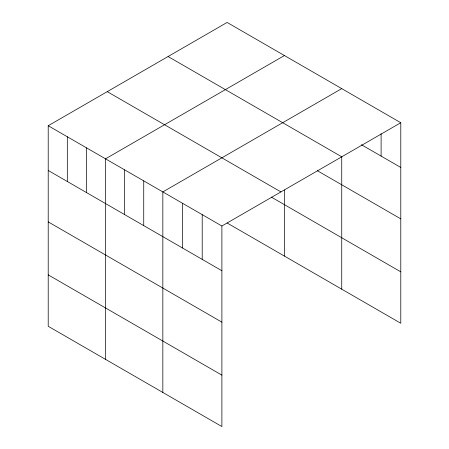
<?xml version="1.0" encoding="UTF-8"?>
<svg xmlns="http://www.w3.org/2000/svg" width="449" height="449" viewBox="0 0 449 449"><rect width="100%" height="100%" fill="white"/><g stroke="black" fill="none" stroke-linecap="round" stroke-linejoin="round"><path stroke-width="0.67" d="M400.789 122.723L221.89 226.004L221.89 426.55L48.211 326.277L48.211 125.737L227.11 22.45L400.789 122.723L400.789 323.263L227.11 222.996M284.425 55.541L105.526 158.823L105.526 359.368M341.74 88.627L162.841 191.914L162.841 392.46M361.423 144.724L400.789 167.455M168.078 56.535L341.751 156.808M317.258 170.648L400.789 218.871M107.249 91.652L280.922 191.919M271.291 197.083L400.789 271.847M48.211 125.737L221.89 226.004M48.211 170.468L221.89 270.741M48.211 221.885L221.89 322.158M48.211 274.861L221.89 375.134M381.106 133.723L381.106 156.089M341.74 156.291L341.74 289.173M284.425 190.028L284.425 256.082M202.207 214.644L202.207 259.376M182.524 203.279L182.524 248.011M143.736 180.885L143.736 225.617M124.631 169.857L124.631 214.588M86.421 147.794L86.421 192.526M67.316 136.765L67.316 181.497"/></g></svg>
